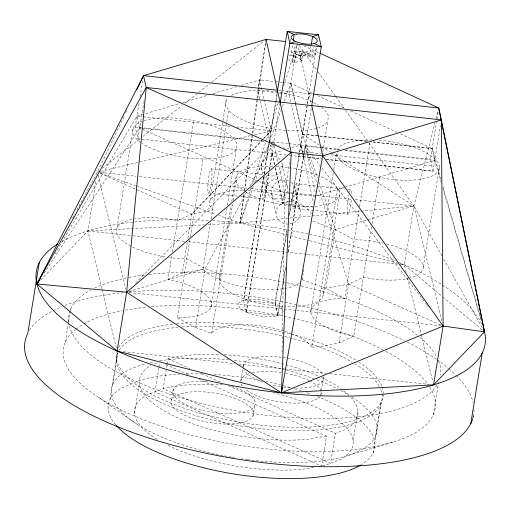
<?xml version="1.0" encoding="UTF-8"?>
<svg xmlns="http://www.w3.org/2000/svg" width="510" height="510" viewBox="0 0 510 510"><rect width="100%" height="100%" fill="white"/><g stroke="black" fill="none" stroke-linecap="round" stroke-linejoin="round"><path stroke-width="0.38" stroke-dasharray="2.55 1.91" d="M282.049 352.212L284.637 192.901L278.594 165.042M227.377 205.441L237.067 143.941L234.045 138.631L227.67 133.295A52.983 18.985 9.2 0 0 193.749 120.685L193.698 120.679A52.963 18.978 9.2 0 0 140.913 121.762A52.963 18.978 9.2 0 0 141.442 142.972M243.901 194.673L240.044 222.966L207.544 224.668M244.437 190.74L258.474 87.777M258.583 86.987L259.545 79.917L274.399 81.536M244.073 194.61L240.044 222.966L308.69 240.427M244.628 190.67L257.607 99.284M257.716 98.494L265.997 40.201L257.792 90.735L269.395 141.525L288.156 143.571M288.175 251.902L304.024 153.733M304.138 152.968L305.197 146.083L339.169 149.844M65.274 342.216L68.455 322.562M68.582 321.778L70.233 311.559M70.361 310.775L70.616 309.2M101.917 288.685L87.86 230.941L95.988 180.75M117.09 227.734L133.269 127.863M286.314 155.008L137.917 138.809L135.207 126.971L139.236 102.127M140.116 96.677L143.017 78.763M137.917 138.809L143.705 103.065M143.833 102.287L144.081 100.731M110.02 399.457L117.574 352.799M112.71 384.495L117.874 352.589A134.468 48.189 9.2 0 0 249.798 427.31A134.468 48.189 9.2 0 0 380.53 389.168M134.506 413.521L139.357 383.558M189.892 239.929L177.359 317.622A52.983 18.985 9.2 0 0 211.369 302.628A52.983 18.985 9.2 0 0 168.045 279.372L171.806 255.841M172.444 251.921L193.698 120.679M158.859 368.041L154.995 391.858L321.689 466.076L326.54 436.114L199.155 379.395M158.98 367.276L159.726 362.667M167.05 364.911L163.194 388.728L146.803 394.989A110.632 39.646 9.2 0 0 156.952 439.339M167.178 364.14L168.051 358.766A110.632 39.646 9.2 0 1 220.377 354.501M167.994 279.365L182.306 272.99L187.259 242.403M187.89 238.482L191.83 214.174L271.148 130.707L264.116 99.922M190.402 236.787L203.012 158.935A52.983 18.985 9.2 0 0 232.49 153.096L236.538 148.875M171.762 399.496L173.445 389.092M210.088 200.226L222.825 121.584M222.953 120.8L226.261 100.355M299.44 282.903A52.103 18.672 9.2 0 1 251.022 288.207A52.103 18.672 9.2 0 1 203.012 269.121L210.471 222.787M211.108 218.866L226.638 122.948M226.765 122.164L228.678 110.364M291.847 333.769A52.683 18.876 9.2 0 0 212.058 332.494L211.593 333.432L195.566 327.477L205.09 268.662L246.802 192.053M210.84 307.562L226.867 208.577M282.865 306.574A52.683 18.876 9.2 0 1 219.287 278.269L231.132 205.135M231.769 201.201L235.467 178.398L237.762 173.808A52.683 18.876 9.2 0 1 263.243 166.152L274.75 166.209M211.593 333.432L232.579 203.841M233.089 200.698L237.29 174.745M263.542 176.932L243.57 300.269L246.273 312.107L251.175 313.956A22.58 8.09 9.2 0 0 277.74 315.588L280.902 314.236A22.58 8.09 9.2 0 0 275.164 303.692L286.869 231.419M264.052 173.789L275.814 101.159M275.942 100.381L277.58 90.257M263.67 176.874L243.697 300.212L240.535 301.563A22.58 8.09 9.2 0 0 246.273 312.107L277.74 315.588L285.632 266.883M264.18 173.731L269.267 142.309M269.395 141.525L277.58 90.978M246.273 312.107L268.795 173.062M269.305 169.919L273.481 144.145M274.233 144.923L273.73 142.602L280.162 102.873M246.47 312.184L268.993 173.132M269.624 169.205L272.174 153.497L282.706 150.329M290.4 41.731L290.77 39.455M288.953 55.883A13.241 4.743 9.2 0 1 290.776 55.08L292.6 44.415M288.564 59.504A13.241 4.743 9.2 0 0 290.158 60.837L292.434 62.054L295.245 44.67M240.994 381.187L243.194 367.684M243.315 366.932L243.799 363.936M292.842 61.933L293.843 55.743L301.359 53.518L303.182 54.334L302.175 60.531L294.665 62.749L292.434 62.054M290.808 101.777L289.068 94.14L297.253 43.599M294.665 62.749L295.666 56.559L303.182 54.334M302.175 60.531L300.352 59.708L301.359 53.518M300.352 59.708L300.843 59.568L302.258 50.828L312.228 55.329L309.825 55.807A13.241 4.743 9.2 0 1 293.894 53.34L302.258 50.828M287.857 204.274L282.884 203.719L290.056 159.407M309.755 54.028L309.704 54.003A13.241 4.743 9.2 0 0 293.779 51.535L291.369 52.014L301.34 56.514L309.755 54.028L310.96 46.563M252.896 416.281A41.693 14.943 9.2 0 0 198.39 391.706A41.693 14.943 9.2 0 0 185.697 415.675A41.693 14.943 9.2 0 0 252.896 416.281L254.579 405.877M311.897 57.413L311.992 57.394A13.241 4.743 9.2 0 0 312.611 51.637L310.335 50.42L301.926 52.906L311.897 57.413L313.503 47.468M314.829 55.533L316.2 47.054M286.926 229.774L274.966 303.622L243.697 300.212A22.58 8.09 9.2 0 1 270.262 301.85L275.164 303.692L277.867 315.537L285.625 267.616M289.47 214.066L299.395 152.79M299.523 152.005L307.211 104.512M307.339 103.734L316.474 47.341M317.87 38.715L318.38 35.579M289.412 215.711L299.593 152.86M299.721 152.076L307.409 104.588M307.536 103.81L309.175 93.681L283.184 90.799M288.099 251.934L311.253 108.694M302.118 279.703L302.634 276.509M302.755 275.776L303.265 272.589M303.393 271.849L303.903 268.668M322.855 151.655L327.828 120.959M310.743 311.769L333.266 172.724M333.776 169.581L336.447 153.083L338.391 158.234L343.714 163.506A52.077 18.666 9.2 0 0 375.322 176.581L388.671 179.035A52.077 18.666 9.2 0 0 439.18 165.399A52.077 18.666 9.2 0 0 378.516 140.18M371.497 226.899L353.819 336.039L339.131 342.816L319.598 346.692L311.763 347.1L337.461 188.413M323.391 294.397L339.571 194.52M359.078 209.973L344.715 298.669L325.871 288.328L335.395 229.513L319.037 182.185M320.713 394.887L323.64 376.89A40.787 14.618 9.2 0 1 296.629 388.123M359.588 206.83L369.903 143.131M339.131 342.816L348.655 284L318.093 187.004M350.765 397.201A110.632 39.646 9.2 0 1 345.646 429.394L335.446 433.296L330.595 463.258L163.194 388.728A110.632 39.646 9.2 0 1 222.513 384.852M372.007 223.75L379.517 177.352M353.086 440.831L357.943 410.869M375.519 436.324L380.689 404.424M373.09 452.988L381.403 401.663M406.209 272.448L404.334 264.747L413.865 205.938L435.036 122.668M326.298 159.432L433.028 171.239L430.446 159.343L436.49 122.043M436.993 118.926L438.256 111.135M433.028 171.239L440.455 125.371M423.249 266.909L439.429 167.031M433.296 414.796L438.511 382.57M436.012 118.817L437.975 111.103M251.366 187.393L240.044 222.966L219.134 215.513M252.571 183.606L266.303 140.46M266.545 139.708L278.345 102.618M283.649 85.967L297.139 43.573M337.333 150.424L338.009 148.41A52.077 18.666 9.2 0 1 361.552 140.135L373.199 139.938M253.349 186.38L240.044 222.966L289.03 218.165M254.707 182.644L281.042 110.205M282.4 106.475L284.032 101.994M284.299 101.248L290.815 83.321L312.458 93.305M124.045 116.382L97.384 172.125L76.232 211.28M125.753 112.806L127.117 109.95M219.287 278.269L221.117 274.616L205.09 268.662L186.832 258.806A52.963 18.978 9.2 0 1 169.76 257.582M72.452 218.274L74.715 214.079M250.219 185.78L272.971 143.992M54.825 253.974L136.96 116.146L179.603 103.543M43.93 273.373L139.67 127.991L136.96 116.146L142.481 116.752M262.943 139.338L191.83 214.174L177.525 220.549A52.963 18.978 9.2 0 0 116.675 228.792A52.963 18.978 9.2 0 0 165.928 257.021M263.491 138.765L271.148 130.707M40.768 280.003L87.86 230.941L204.376 224.84M135.539 283.171L272.614 143.737M102.389 168.192L140.505 138.21M143.004 136.246L182.37 105.277M184.869 103.313L197.995 92.986M198.619 92.495L209.24 84.144M211.739 82.174L263.606 41.38M297.987 306.491A52.683 18.876 9.2 0 0 322.141 289.259L321.287 288.284L329.122 287.876L348.655 284L363.343 277.23L372.498 278.906A52.077 18.666 9.2 0 0 408.019 278.434M303.023 154.6L303.444 156.901L302.558 153.076M154.383 363.987L157.8 362.68M286.422 149.213L290.917 147.862M291.669 147.639L300.67 144.936L291.503 104.83M128.909 291.554L205.09 268.662M312.879 221.142L335.395 229.513L413.865 205.938L441.807 255.733M315.983 195.853L344.161 187.451M344.926 187.221L434.775 160.42L432.2 148.525L400.458 133.888M347.782 455.513L394.447 441.66M182.644 102.644L208.533 94.994M213.103 93.642L236.704 86.668M241.275 85.317L259.545 79.917L263.944 99.157M99.711 171.57L97.384 172.125L97.952 174.439M100.489 171.385L250.869 135.558M254.745 134.64L271.02 130.758L237.112 127.066M182.306 272.99L202.974 269.05M326.54 436.114L307.364 439.301A110.632 39.646 9.2 0 1 175.312 416.644A110.632 39.646 9.2 0 1 150.896 365.466M314.02 467.351L302.513 469.264A110.632 39.646 9.2 0 1 166.789 444.816M322.365 465.961L324.398 465.624L340.795 459.357A110.632 39.646 9.2 0 0 273.073 392.662M312.993 206.626L299.038 206.703A52.683 18.876 9.2 0 1 246.355 192.366M314.982 206.391L322.894 205.453A52.683 18.876 9.2 0 0 338.321 189.382L333.604 184.046L325.75 178.87L318.775 175.765M289.82 218.089L413.865 205.938L441.787 320.656M344.715 298.669L335.848 298.822A52.077 18.666 9.2 0 0 311.278 314.307A52.077 18.666 9.2 0 0 349.618 335.274L353.819 336.039M203.012 158.935L203.063 158.935A52.963 18.978 9.2 0 1 142.143 143.444M275.999 166.222C290.337 167.395 304.757 169.875 318.081 175.459M99.762 172.38L136.157 176.269M139.319 176.607L246.923 188.101M250.875 188.522L352.149 199.34M355.317 199.678L413.865 205.938L344.524 108.84M87.86 230.941L132.166 235.671M132.957 235.76L185.175 241.338M188.343 241.676L306.229 254.267M307.02 254.35L399.591 264.244M400.382 264.327L404.334 264.747L441.991 296.246M128.998 292.491L295.94 310.329M296.731 310.411L440.729 325.794M123.426 351.728L234.982 363.649M238.941 364.07L280.876 368.551M281.667 368.634L284.038 368.889M284.829 368.972L325.973 373.365M329.925 373.792L428.827 384.355M275.183 81.619L282.221 82.384M282.999 82.473L290.815 83.321L295.641 104.11M278.492 90.289L282.4 90.71M257.792 90.735L278.9 93.037M279.684 93.12L289.068 94.14M143.272 116.835L230.016 126.289M135.207 126.971L263.842 140.989M288.94 143.654L300.67 144.936L302.844 153.867L300.849 144.955M141.244 128.163L139.67 127.991L258.538 181.216M142.035 128.252L265.053 141.659M271.365 142.341L273.73 142.602M211.427 168.906A12.189 1.638 -83.8 0 1 210.471 188.235A12.189 1.638 -83.8 0 1 207.914 185.665A12.189 1.638 -83.8 0 1 211.427 168.906L263.479 174.579M208.45 192.965L237.628 196.146M240.784 196.49L262.867 198.894M309.175 93.681L312.337 94.031M295.386 103.332L302.417 134.111L318.406 135.889M319.196 135.979L367.404 141.327L302.417 134.111L308.913 152.892M372.931 141.946L432.2 148.525L441.131 179.832M372.938 141.965L432.2 148.525M300.862 145.006L319.713 147.09M320.503 147.18L340.157 149.353M345.703 149.965L430.446 159.343M344.703 150.456L434.775 160.42L441.214 182.612M302.309 151.674L321.013 153.746M321.791 153.829L324.908 154.173M331.143 154.868L431.893 166.011M303.418 156.78L321.561 158.788M326.26 159.311L432.996 171.118M289.425 155.352L321.568 158.91M296.527 183.759A12.342 1.606 -83.7 0 1 295.494 203.324A12.342 1.606 -83.7 0 1 293.001 200.73A12.342 1.606 -83.7 0 1 296.527 183.759L344.652 189.083M347.807 189.433L350.963 189.784M290.139 193.513L284.637 192.901L259.265 181.541M290.929 193.596L316.098 196.382M288.634 204.357L314.351 207.2M293.486 208.112L347.922 214.136A12.342 1.606 -83.7 0 0 351.358 198.683M309.462 240.624L397.398 262.981M400.484 263.766L404.334 264.747M302.124 279.646L325.871 288.328M100.374 173.19L135.482 185.704M136.227 185.965L216.144 214.449M269.777 143.801L272.174 153.497M269.988 141.895L279.276 146.032M282.846 147.626L284.988 148.576M297.751 154.256L303.571 156.85M100.291 173.419L191.83 214.174L212.504 210.241L209.565 205.077A52.103 18.672 9.2 0 1 244.494 190.351M348.655 284L442.374 325.724M168.051 358.766L189.886 368.488M201.526 373.671L221.181 382.423M228.454 385.662L335.446 433.296M165.673 364.491L188.968 374.863M324.252 450.26L324.736 450.477M293.843 55.743L295.666 56.559M290.872 55.061L300.843 59.568M303.871 45.811L319.738 53.129M317.507 95.631L344.919 108.273M350.689 110.931L396.85 132.224M335.395 229.513L354.24 239.859L357.72 239.796A52.077 18.666 9.2 0 1 382.927 243.079M195.566 327.477L177.308 317.622M302.417 134.111L319.101 144.865M321.772 146.587L330.448 152.178M331.117 152.605L413.865 205.938M99.093 397.711L136.865 424.122M442.597 296.756L483.282 330.792M311.763 347.1L307.906 342.733A52.683 18.876 9.2 0 0 292.587 334.069M315.142 191.97L305.197 146.083L311.004 153.663M311.483 154.294L320.197 165.661M322.129 168.185L426.647 304.578M427.131 305.209L428.585 307.103M299.23 45.409L316.327 69.36M318.176 71.948L335.28 95.899M335.746 96.543L344.065 108.196M443.751 259.188L482.562 328.351M309.952 155.894L317.481 177.684M305.197 146.083L307.345 152.904M307.581 153.663L316.895 183.217M442.992 188.732L481.395 321.096M443.094 186.711L480.579 318.061M407.522 277.835L432.824 381.78M98.137 175.204L125.874 289.157M102.102 289.457L116.535 348.744M311.062 102.586L297.904 45.129M295.819 104.882L302.602 134.136M300.67 144.936L302.385 152.337M290.815 83.321L295.213 102.561M282.444 164.717L287.666 187.572A10.684 9.875 -12.9 0 1 272.818 198.224A10.684 9.875 -12.9 0 1 270.765 181.235A10.684 9.875 -12.9 0 1 287.666 187.572M261.279 167.599L262.848 174.452M263.542 177.499L266.5 190.453M302.94 154.594L313.516 203.375M295.685 189.803L300.32 211.165M274.399 145.694L277.924 161.95M272.295 153.459L274.737 164.711M275.394 167.745L283.203 203.758M271.977 153.421L274.584 165.457M275.081 167.745L282.884 203.719M271.537 193.048L276.165 214.417M275.164 303.692L277.74 315.588M473.057 417.588A227.281 81.453 9.2 0 1 472.617 419.118M29.497 330.384A227.281 81.453 9.2 0 1 61.767 306.72M64.859 305.484A227.281 81.453 9.2 0 1 123.12 292.587M129.062 291.994A227.281 81.453 9.2 0 1 284.166 302.041M284.937 302.194A227.281 81.453 9.2 0 1 404.417 340.731M407.388 342.21A227.281 81.453 9.2 0 1 436.413 359.219M437.134 359.716A227.281 81.453 9.2 0 1 448.424 368.347M449.029 368.858A227.281 81.453 9.2 0 1 455.749 375.022M456.259 375.532A227.281 81.453 9.2 0 1 473.063 402.409M474.013 409.702A227.281 81.453 9.2 0 1 473.42 416.039M429.726 387.071A188.298 67.479 9.2 0 1 238.514 445.122A188.298 67.479 9.2 0 1 75.346 329.689M76.022 329.141A188.298 67.479 9.2 0 1 83.022 324.398M83.653 324.028A188.298 67.479 9.2 0 1 122.126 310.769M125.269 310.156A188.298 67.479 9.2 0 1 147.352 307.058M151.164 306.701A188.298 67.479 9.2 0 1 383.112 349.885M385.917 351.371A188.298 67.479 9.2 0 1 427.871 384.336M62.003 241.466A227.281 81.453 9.2 0 1 133.824 222.06M134.551 221.984A227.281 81.453 9.2 0 1 209.412 220.486M212.619 220.671A227.281 81.453 9.2 0 1 395.428 260.916M398.909 262.382A227.281 81.453 9.2 0 1 441.787 284.586M442.393 284.975A227.281 81.453 9.2 0 1 481.854 324.334M436.987 384.916A188.298 67.479 9.2 0 1 243.754 412.086A188.298 67.479 9.2 0 1 69.13 325.272M68.595 322.097A188.298 67.479 9.2 0 1 90.959 289.935M94.407 288.188A188.298 67.479 9.2 0 1 128.252 277.599M129.036 277.44A188.298 67.479 9.2 0 1 144.585 274.96M148.965 274.437A188.298 67.479 9.2 0 1 286.135 282.667M286.92 282.827A188.298 67.479 9.2 0 1 300.199 285.734M300.976 285.919A188.298 67.479 9.2 0 1 417.269 335.153M419.717 337.161A188.298 67.479 9.2 0 1 436.668 356.783M438.581 360.819A188.298 67.479 9.2 0 1 440.576 375.118M386.65 243.958A52.077 18.666 9.2 0 1 408.688 278.281M248.306 190.479A52.103 18.672 9.2 0 1 311.457 214.104M294.914 306.676A52.683 18.876 9.2 0 1 284.408 306.657M317.507 128.067A52.103 18.672 9.2 0 0 327.822 121.017L328.344 116.165A52.103 18.672 9.2 0 0 321.733 107.578M316.665 128.329A52.103 18.672 9.2 0 1 306.797 130.286C289.533 131.937 272.098 129.629 255.497 124.81A52.103 18.672 9.2 0 1 228.716 110.428L225.739 105.207A52.103 18.672 9.2 0 1 228.359 97.652M231.432 95.491A52.103 18.672 9.2 0 1 285.74 93.298L298.586 96.562A52.103 18.672 9.2 0 1 318.54 105.334M245.661 191.938A52.683 18.876 9.2 0 1 235.467 178.398M291.191 182.357A12.189 11.271 -12.2 0 1 288.768 201.507M288.042 201.82A12.189 11.271 -12.2 0 1 271.46 191.575A12.189 11.271 -12.2 0 1 288.475 180.916M266.175 175.631A12.189 1.638 -83.8 0 1 264.945 193.883A12.189 1.638 -83.8 0 1 262.261 194.865A12.189 1.638 -83.8 0 1 264.728 176.154M290.062 201.552A12.189 11.271 -12.2 0 1 300.39 212.644A12.189 11.271 -12.2 0 1 289.597 223.986M288.807 224.069A12.189 11.271 -12.2 0 1 276.095 213.308A12.189 11.271 -12.2 0 1 288.481 201.476M349.503 192.289A12.342 1.606 -83.7 0 1 351.537 194.412M347.877 214.079A12.342 1.606 -83.7 0 1 348.827 195.228M281.775 162.225A10.684 9.875 -12.9 0 1 278.179 173.929A10.684 9.875 -12.9 0 1 265.213 174.114M264.69 173.712A10.684 9.875 -12.9 0 1 264.735 159.024A10.684 9.875 -12.9 0 1 280.43 160.006M383.316 393.962A134.965 48.367 9.2 0 1 243.595 422.879A134.965 48.367 9.2 0 1 116.93 351.894M118.651 347.52A134.965 48.367 9.2 0 1 172.794 324.124M176.466 323.722A134.965 48.367 9.2 0 1 356.407 360.43M358.81 361.979A134.965 48.367 9.2 0 1 381.933 386.452M382.175 387.115A134.965 48.367 9.2 0 1 383.31 393.159M317.112 396.531A134.965 48.367 9.2 0 1 361.048 464.814M115.783 424.887A134.965 48.367 9.2 0 1 120.334 388.709L138.911 380.524A134.965 48.367 9.2 0 1 178.959 374.219M186.226 373.926A134.965 48.367 9.2 0 1 202.967 373.97M214.034 374.487A134.965 48.367 9.2 0 1 260.285 380.428M265.64 381.499A134.965 48.367 9.2 0 1 280.302 384.865M283.35 385.649A134.965 48.367 9.2 0 1 290.834 387.696M294.487 388.767A134.965 48.367 9.2 0 1 301.27 390.883M306.676 392.687A134.965 48.367 9.2 0 1 310.469 394.032M352.117 397.175A134.468 48.189 9.2 0 1 363.413 448.711A134.468 48.189 9.2 0 1 248.555 459.739M247.777 459.644A134.468 48.189 9.2 0 1 243.895 459.115M243.117 459A134.468 48.189 9.2 0 1 241.561 458.777M234.574 457.674A134.468 48.189 9.2 0 1 232.254 457.279M231.483 457.145A134.468 48.189 9.2 0 1 120.054 410.486A134.468 48.189 9.2 0 1 145.911 363.738M150.303 362.674A134.468 48.189 9.2 0 1 154.919 361.717M159.726 360.876A134.468 48.189 9.2 0 1 229.685 359.933M234.268 360.423A134.468 48.189 9.2 0 1 313.873 378.739M316.831 379.842A134.468 48.189 9.2 0 1 337.301 388.754M340.903 390.609A134.468 48.189 9.2 0 1 348.916 395.161M119.181 350.147A134.468 48.189 9.2 0 1 178.793 327.267M181.853 327.018A134.468 48.189 9.2 0 1 284.236 336.402M285.001 336.587A134.468 48.189 9.2 0 1 352.168 362.113M354.705 363.643A134.468 48.189 9.2 0 1 380.237 388.499M224.241 354.692A110.632 39.646 9.2 0 1 318.591 376.221M321.294 377.451A110.632 39.646 9.2 0 1 340.948 388.677M343.746 390.775A110.632 39.646 9.2 0 1 348.674 395.052M320.592 395.639A40.787 14.618 9.2 0 1 286.518 402.702A40.787 14.618 9.2 0 1 244.927 388.837M242.339 386.076A40.787 14.618 9.2 0 1 241.16 384.017M240.669 381.129A40.787 14.618 9.2 0 1 249.639 373.562M252.431 372.816A40.787 14.618 9.2 0 1 281.08 372.51M285.613 373.243A40.787 14.618 9.2 0 1 308.786 380.479M309.474 380.823A40.787 14.618 9.2 0 1 320.937 394.925M231.597 386.293A41.693 14.943 9.2 0 1 243.397 412.22A41.693 14.943 9.2 0 1 177.015 398.947A41.693 14.943 9.2 0 1 209.068 381.786M290.337 387.836A40.787 14.618 9.2 0 1 283.311 387.071M280.283 386.599A40.787 14.618 9.2 0 1 271.868 384.84M262.726 382.079A40.787 14.618 9.2 0 1 243.901 369.724M243.085 366.919A40.787 14.618 9.2 0 1 278.039 356.892A40.787 14.618 9.2 0 1 322.518 374.187"/><path stroke-width="0.76" d="M281.469 388.053L281.392 392.834L433.576 384.859L484.5 331.806L438.759 108.018L319.738 53.129M266.105 39.41L291.197 152.394L281.392 392.834L117.096 351.052L36.937 283.993L143.52 75.646L266.105 39.41L285.651 41.539M119.474 351.307L117.096 351.052L126.627 292.236L146.23 87.49L143.52 75.646L277.58 90.257L287.232 31.384L318.508 34.795L321.281 46.767L311.757 105.576L322.658 155.881L281.392 392.834L126.627 292.236L36.937 283.993L42.604 273.507M39.213 262.828L27.776 333.432A227.281 81.453 9.2 0 0 217.757 455.628A227.281 81.453 9.2 0 0 472.617 419.118M38.033 282.852L36.937 283.993L146.23 87.49L280.29 102.096L289.814 43.286L287.232 31.384L294.2 34.533L293.212 40.615M311.336 44.255L312.585 36.548L318.508 34.795M433.576 384.859L443.101 326.049L441.335 119.914L280.29 102.096M470.787 423.581L482.224 352.977M282.221 388.135L281.392 392.834L443.101 326.049L484.5 331.806L438.759 108.018L313.127 94.12M136.686 89.939L143.52 75.646M43.356 272.11L44.115 270.708M40.596 277.854L36.937 283.993L39.123 280.672M126.627 292.236L291.197 152.394L322.658 155.881L441.335 119.914M295.755 41.527L289.814 43.286L321.281 46.767L314.141 43.541M146.23 87.49L291.197 152.394M322.658 155.881L443.101 326.049M483.837 329.511L484.5 331.806A227.281 81.453 9.2 0 1 221.436 383.482A227.281 81.453 9.2 0 1 57.726 243.99M483.193 327.222L484.5 331.806M473.42 416.039A227.281 81.453 9.2 0 1 473.057 417.588M360.442 465.165A134.965 48.367 9.2 0 1 233.714 473.949A134.965 48.367 9.2 0 1 116.376 425.563M296.61 34.055L294.098 34.553A13.241 4.743 9.2 0 0 293.479 40.303L295.8 41.552A13.241 4.743 9.2 0 0 311.731 44.019L314.243 43.522A13.241 4.743 9.2 0 0 314.861 37.765L312.534 36.522A13.241 4.743 9.2 0 0 296.61 34.055"/></g></svg>
